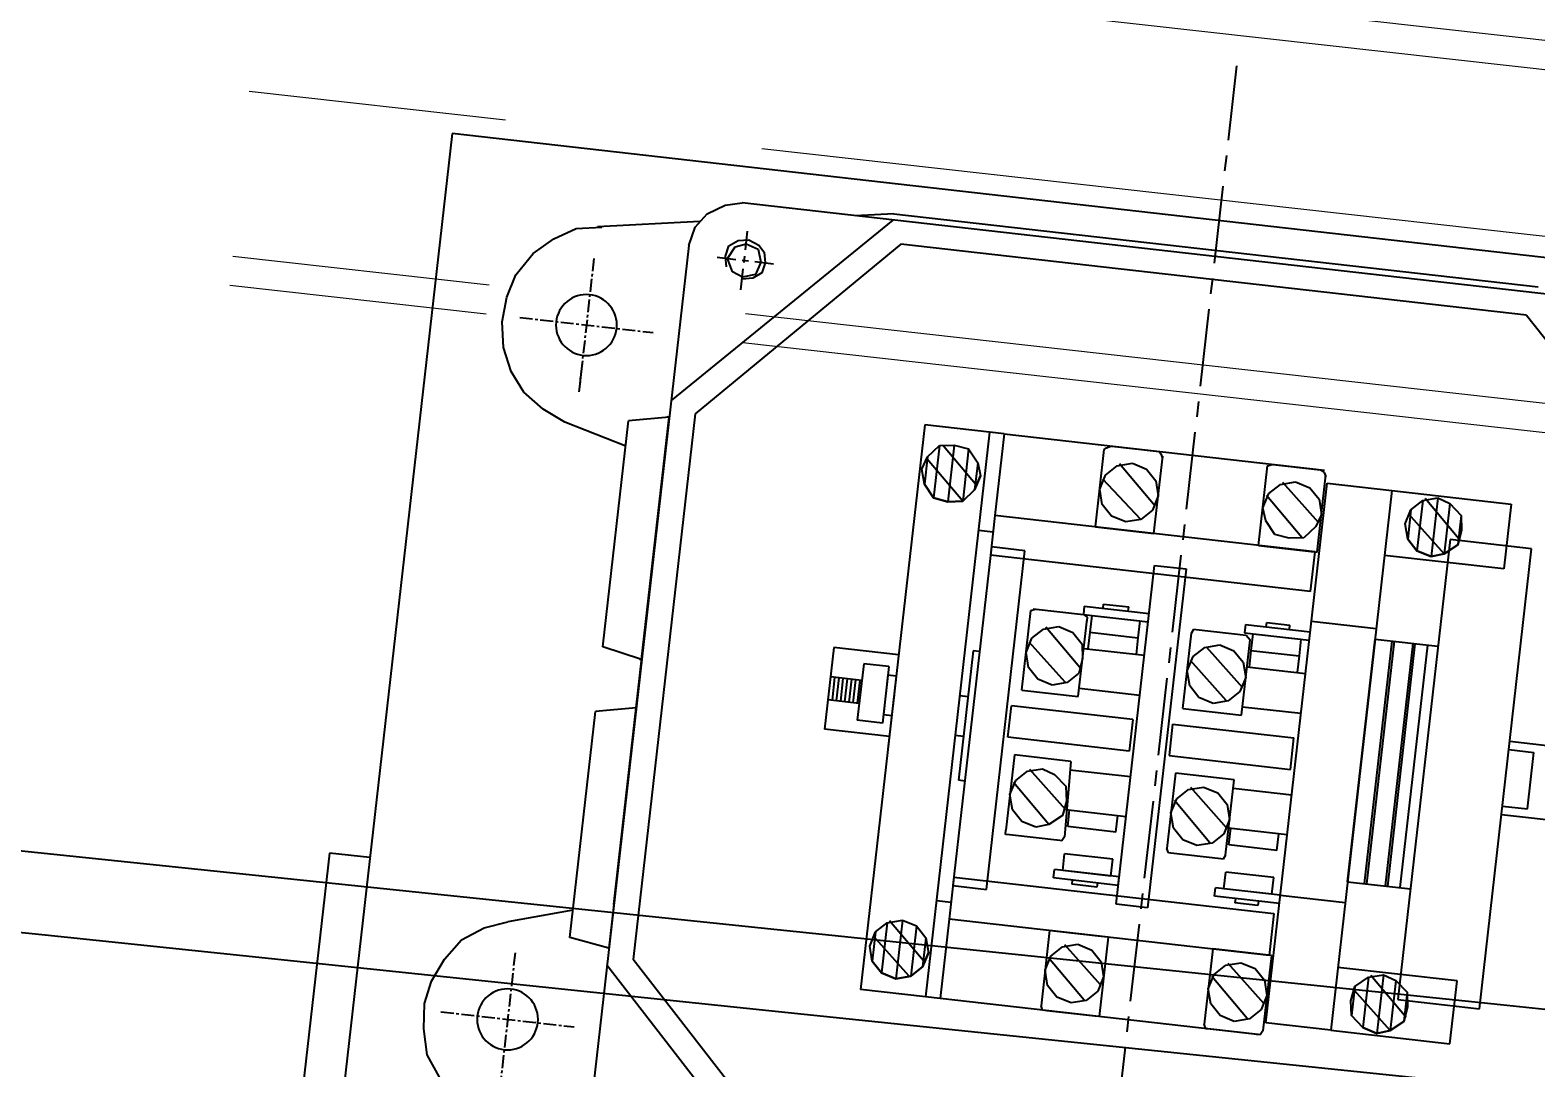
# Model space of a CAD drawing. Header units: millimetres. Extents: x -243837 to -5443, y 40 to 285140.
# Drawn here: x -117324 to -117138.8, y 111071.8 to 111199.6 of the extents above; entities that cross this region are included whole.
import ezdxf

# ---------------------------------------------------------------- set-up
doc = ezdxf.new("R2010")
doc.units = ezdxf.units.MM
doc.linetypes.add('CENTER', pattern=[50.8, 31.75, -6.35, 6.35, -6.35])
doc.linetypes.add('PHANTOM', pattern=[63.5, 31.75, -6.35, 6.35, -6.35, 6.35, -6.35])
doc.layers.add('0-45-GRID MARKS', color=6, linetype='Continuous')
doc.layers.add('PHANTAM', color=21, linetype='PHANTOM', lineweight=0)
doc.layers.add('R-OBJECT', color=2, linetype='Continuous', lineweight=20)
doc.styles.add('KA', font='romans.shx', dxfattribs={"width": 0.7})
doc.dimstyles.new('rakesh', dxfattribs={"dimscale": 160, "dimtxt": 2.5, "dimasz": 1, "dimexe": 0.8, "dimexo": 0.8, "dimgap": 1, "dimtad": 1, "dimdec": 0, "dimzin": 0, "dimdsep": 46, "dimtxsty": 'KA', "dimblk": 'OBLIQUE', "dimcen": 1.5, "dimclrd": 1, "dimclre": 1, "dimclrt": 2, "dimadec": 0, "dimazin": 0, "dimtfac": 1, "dimtdec": 0, "dimtmove": 0, "dimatfit": 2, "dimfxl": 0, "dimtolj": 1, "dimtzin": 0, "dimlwd": -1, "dimlwe": -1, "dimarcsym": 1})

# ---------------------------------------------------------------- blocks, each defined once
blk = doc.blocks.new('_Oblique')
at = {"color": 0, "linetype": 'ByBlock', "lineweight": -2}
blk.add_line((-0.5, -0.5), (0.5, 0.5), dxfattribs=at)
blk = doc.blocks.new('*D224')
at = {"layer": 'DEFPOINTS', "color": 0, "ltscale": 10, "transparency": 16777216}
for p in [(-106760.16, 129714.92), (-190510.55, 125814.78, -169.38), (-106760.16, 110177.28)]:
    blk.add_point(p, dxfattribs=at)
at = {"layer": 'R-OBJECT', "color": 1, "ltscale": 10, "transparency": 16777216}
for p, q in [((-190510.55, 125942.78), (-190510.55, 129906.92)), ((-106760.16, 110305.28), (-106760.16, 129906.92)), ((-190510.55, 129714.92), (-106760.16, 129714.92))]:
    blk.add_line(p, q, dxfattribs=at)
at = {"layer": 'R-OBJECT', "color": 1, "ltscale": 10, "transparency": 16777216, "xscale": 160, "yscale": 160, "zscale": 160, "rotation": 180}
blk.add_blockref('_Oblique', (-190510.55, 129714.92), dxfattribs=at)
at = {"layer": 'R-OBJECT', "color": 1, "ltscale": 10, "transparency": 16777216, "xscale": 160, "yscale": 160, "zscale": 160}
blk.add_blockref('_Oblique', (-106760.16, 129714.92), dxfattribs=at)
at = {"layer": 'R-OBJECT', "color": 2, "ltscale": 10, "transparency": 16777216, "insert": (-148635.36, 130179.68), "char_height": 400, "attachment_point": 5, "style": 'KA'}
blk.add_mtext('\\A1;83750 (HORIZONTAL PULLEY CRS.)', dxfattribs=at)
blk = doc.blocks.new('A$C1B806FF8')
at = {"layer": 'PHANTAM', "ltscale": 5}
for p, q in [((-4342.63, 1520.11, 0), (-8703.53, 2009.06, 0)), ((-4342.99, 1516.53, 0), (-8703.97, 2005.49, 0)), ((-4345.01, 1496.23, 0), (-8706.5, 1985.25, 0)), ((-4347.03, 1475.93, 0), (-8709.03, 1965, 0)), ((-4347.38, 1472.35, 0), (-8709.47, 1961.43, 0))]:
    blk.add_line(p, q, dxfattribs=at)
blk = doc.blocks.new('A$C19EB56C8')
at = {"color": 0}
for p, q in [((15.54, 187.57), (12.7, 186.79)), ((18.65, 187.83), (15.54, 187.57)), ((21.76, 187.31), (18.65, 187.83)), ((24.61, 186.02), (21.76, 187.31)), ((100.26, 187.31), (97.41, 186.02)), ((103.11, 187.83), (100.26, 187.31)), ((106.22, 187.57), (103.11, 187.83)), ((109.33, 186.79), (106.22, 187.57)), ((12.7, 186.79), (9.84, 184.98)), ((26.94, 184.21), (24.61, 186.02)), ((97.41, 186.02), (94.82, 184.21)), ((111.92, 184.98), (109.33, 186.79)), ((9.84, 184.98), (7.77, 182.65)), ((28.76, 181.61), (26.94, 184.21)), ((94.82, 184.21), (93.01, 181.61)), ((7.77, 182.65), (6.22, 180.06)), ((30.05, 178.77), (28.76, 181.61)), ((93.01, 181.61), (91.97, 178.77)), ((6.22, 180.06), (5.7, 176.95)), ((32.13, 170.99), (30.05, 178.77)), ((89.64, 170.99), (91.97, 178.77)), ((3.63, 165.03), (5.7, 177.47)), ((27.98, 166.07), (29.01, 170.99)), ((57, 170.99), (29.01, 170.99)), ((58.03, 166.07), (57, 170.99)), ((63.99, 166.07), (65.02, 170.99)), ((93.01, 170.99), (65.02, 170.99)), ((93.78, 166.07), (93.01, 170.99)), ((0.77, 141.45), (25.91, 166.07)), ((4.4, 165.55), (2.59, 164.25)), ((6.73, 166.07), (4.4, 165.55)), ((6.73, 166.07), (115.03, 166.07)), ((27.98, 166.07), (27.98, 166.33)), ((58.03, 166.07), (27.98, 166.07)), ((88.35, 166.07), (33.42, 166.07)), ((58.03, 166.07), (58.03, 166.33)), ((63.99, 166.07), (93.78, 166.07)), ((93.78, 166.07), (93.78, 166.33)), ((121.25, 141.45), (95.86, 166.07)), ((2.59, 164.25), (1.29, 162.18)), ((1.29, 162.18), (0.77, 160.11)), ((3.63, 140.16), (27.2, 162.96)), ((7.51, 161.41), (6.22, 161.15)), ((8.81, 161.15), (7.51, 161.41)), ((27.2, 162.96), (94.82, 162.96)), ((118.14, 140.16), (94.82, 162.96)), ((0.77, 43.01), (0.77, 160.11)), ((5.44, 160.11), (5.18, 158.82)), ((6.22, 161.15), (5.44, 160.11)), ((6.22, 160.37), (5.7, 159.07)), ((7.77, 161.15), (6.22, 160.37)), ((9.33, 160.37), (7.77, 161.15)), ((9.84, 159.07), (9.33, 160.37)), ((5.18, 158.82), (5.7, 157.52)), ((5.7, 159.07), (6.22, 157.52)), ((5.7, 157.52), (6.47, 156.74)), ((6.22, 157.52), (7.77, 157)), ((7.77, 157), (9.33, 157.52)), ((9.06, 156.74), (9.84, 157.78)), ((9.33, 157.52), (9.84, 159.07)), ((9.84, 157.78), (10.1, 159.07)), ((6.47, 156.74), (7.77, 156.49)), ((7.77, 156.49), (9.06, 156.74)), ((0, 141.45), (0.77, 146.12)), ((53.89, 142.75), (63.99, 142.75)), ((53.89, 134.72), (53.89, 142.75)), ((57.52, 142.75), (60.36, 142.75)), ((57.52, 138.87), (57.52, 142.75)), ((60.36, 138.87), (60.36, 142.75)), ((63.99, 134.72), (63.99, 142.75)), ((0, 141.45), (0, 61.66)), ((57.52, 142.23), (60.36, 142.23)), ((57.52, 141.72), (60.36, 141.72)), ((57.52, 141.2), (60.36, 141.2)), ((3.63, 62.69), (3.63, 140.16)), ((57.52, 140.68), (60.36, 140.68)), ((57.52, 140.16), (60.36, 140.16)), ((57.52, 139.64), (60.36, 139.64)), ((57.52, 139.12), (60.36, 139.12)), ((55.44, 138.87), (62.44, 138.87)), ((55.44, 135.76), (55.44, 138.87)), ((62.44, 135.76), (62.44, 138.87)), ((55.44, 135.76), (62.44, 135.76)), ((56.48, 135.76), (61.4, 135.76)), ((56.48, 135.76), (56.48, 134.72)), ((61.4, 135.76), (61.4, 134.72)), ((25.39, 126.69), (25.39, 134.72)), ((25.39, 134.72), (95.34, 134.72)), ((29.27, 133.94), (27.72, 132.65)), ((29.27, 133.94), (27.72, 132.65)), ((30.83, 134.46), (29.27, 133.94)), ((30.83, 134.46), (29.27, 133.94)), ((29.27, 133.94), (32.64, 133.94)), ((29.27, 133.94), (32.64, 133.94)), ((34.2, 129.02), (29.53, 133.94)), ((32.64, 133.94), (30.83, 134.46)), ((32.64, 133.94), (34.2, 132.65)), ((34.2, 132.65), (32.64, 133.94)), ((55.44, 134.72), (65.55, 134.72)), ((58.81, 134.72), (61.92, 134.72)), ((88.09, 133.69), (86.79, 132.39)), ((88.09, 133.69), (86.79, 132.39)), ((89.9, 134.2), (88.09, 133.69)), ((89.9, 134.2), (88.09, 133.69)), ((88.09, 133.69), (91.71, 133.69)), ((88.09, 133.69), (91.71, 133.69)), ((93.01, 129.02), (88.6, 133.94)), ((91.71, 133.69), (89.9, 134.2)), ((91.71, 133.69), (93.01, 132.39)), ((93.01, 132.39), (91.71, 133.69)), ((95.34, 126.69), (95.34, 134.72)), ((27.72, 132.65), (27.46, 130.83)), ((27.72, 132.65), (27.46, 130.83)), ((27.72, 132.65), (34.2, 132.65)), ((27.72, 132.65), (34.2, 132.65)), ((32.13, 127.46), (27.72, 132.13)), ((34.2, 132.65), (34.46, 130.83)), ((34.46, 130.83), (34.2, 132.65)), ((86.79, 132.39), (86.27, 130.58)), ((86.79, 132.39), (86.27, 130.58)), ((91.19, 127.21), (86.53, 132.13)), ((86.79, 132.39), (93.01, 132.39)), ((86.79, 132.39), (93.01, 132.39)), ((93.01, 132.39), (93.53, 130.58)), ((93.53, 130.58), (93.01, 132.39)), ((27.46, 130.83), (34.46, 130.83)), ((27.46, 130.83), (27.72, 129.02)), ((27.46, 130.83), (34.46, 130.83)), ((27.46, 130.83), (27.72, 129.02)), ((34.46, 130.83), (34.2, 129.02)), ((34.2, 129.02), (34.46, 130.83)), ((86.27, 130.58), (93.53, 130.58)), ((86.27, 130.58), (86.79, 128.76)), ((86.27, 130.58), (93.53, 130.58)), ((86.27, 130.58), (86.79, 128.76)), ((93.53, 130.58), (93.01, 128.76)), ((93.01, 128.76), (93.53, 130.58)), ((27.72, 129.02), (34.2, 129.02)), ((27.72, 129.02), (29.27, 127.72)), ((27.72, 129.02), (34.2, 129.02)), ((27.72, 129.02), (29.27, 127.72)), ((34.2, 129.02), (32.64, 127.72)), ((32.64, 127.72), (34.2, 129.02)), ((86.79, 128.76), (93.01, 128.76)), ((86.79, 128.76), (88.09, 127.46)), ((86.79, 128.76), (93.01, 128.76)), ((86.79, 128.76), (88.09, 127.46)), ((93.01, 128.76), (91.71, 127.46)), ((91.71, 127.46), (93.01, 128.76)), ((25.39, 126.69), (95.34, 126.69)), ((25.39, 124.88), (25.39, 126.69)), ((29.27, 127.72), (32.64, 127.72)), ((29.27, 127.72), (32.64, 127.72)), ((29.27, 127.72), (30.83, 127.21)), ((32.64, 127.72), (30.83, 127.21)), ((30.83, 127.21), (32.64, 127.72)), ((37.56, 124.88), (37.56, 126.69)), ((58.03, 125.65), (58.03, 126.69)), ((62.96, 125.65), (62.96, 126.69)), ((83.42, 124.88), (83.42, 126.69)), ((88.09, 127.46), (91.71, 127.46)), ((88.09, 127.46), (91.71, 127.46)), ((88.09, 127.46), (89.9, 126.95)), ((91.71, 127.46), (89.9, 126.95)), ((89.9, 126.95), (91.71, 127.46)), ((95.34, 124.88), (95.34, 126.69)), ((25.39, 124.88), (25.39, 85.24)), ((25.39, 124.88), (35.49, 124.88)), ((35.49, 85.24), (35.49, 124.88)), ((35.49, 124.88), (40.42, 124.88)), ((39.38, 124.88), (81.35, 124.88)), ((39.38, 120.73), (39.38, 124.88)), ((40.42, 85.24), (40.42, 124.88)), ((52.33, 125.65), (68.39, 125.65)), ((52.33, 124.88), (52.33, 125.65)), ((68.39, 124.88), (68.39, 125.65)), ((80.31, 124.88), (80.31, 85.24)), ((80.31, 124.88), (85.49, 124.88)), ((81.35, 124.88), (81.35, 120.73)), ((85.49, 85.24), (85.49, 124.88)), ((85.49, 124.88), (95.34, 124.88)), ((95.34, 85.24), (95.34, 124.88)), ((81.35, 120.73), (39.38, 120.73)), ((46.63, 119.17), (46.37, 118.66)), ((46.37, 118.92), (46.37, 112.7)), ((56.48, 119.17), (46.63, 119.17)), ((50, 118.66), (48.71, 117.36)), ((50, 118.66), (48.71, 117.36)), ((51.81, 119.17), (50, 118.66)), ((51.81, 119.17), (50, 118.66)), ((54.92, 114), (50.52, 118.92)), ((53.63, 118.66), (51.81, 119.17)), ((53.63, 118.66), (51.81, 119.17)), ((54.92, 117.36), (53.63, 118.66)), ((54.92, 117.36), (53.63, 118.66)), ((56.48, 119.17), (56.48, 112.18)), ((58.55, 105.19), (58.55, 120.21)), ((62.44, 120.21), (58.55, 120.21)), ((62.44, 105.19), (62.44, 120.21)), ((64.51, 119.17), (73.83, 119.17)), ((64.51, 112.18), (64.51, 119.17)), ((67.62, 118.66), (66.33, 117.36)), ((69.43, 119.17), (67.62, 118.66)), ((72.54, 114), (67.88, 118.92)), ((71.25, 118.66), (69.43, 119.17)), ((72.54, 117.36), (71.25, 118.66)), ((74.35, 119.17), (73.83, 119.17)), ((74.35, 118.66), (74.35, 119.17)), ((74.35, 112.44), (74.35, 118.66)), ((48.71, 117.36), (48.19, 115.55)), ((48.71, 117.36), (48.19, 115.55)), ((53.11, 112.18), (48.45, 117.1)), ((55.44, 115.55), (54.92, 117.36)), ((55.44, 115.55), (54.92, 117.36)), ((66.33, 117.36), (65.81, 115.55)), ((70.47, 112.18), (66.06, 117.1)), ((73.06, 115.55), (72.54, 117.36)), ((48.19, 115.55), (48.71, 113.73)), ((48.19, 115.55), (48.71, 113.73)), ((54.92, 113.73), (55.44, 115.55)), ((54.92, 113.73), (55.44, 115.55)), ((65.81, 115.55), (66.33, 114)), ((72.54, 114), (73.06, 115.55)), ((48.71, 113.73), (50, 112.44)), ((48.71, 113.73), (50, 112.44)), ((53.63, 112.44), (54.92, 113.73)), ((53.63, 112.44), (54.92, 113.73)), ((66.33, 114), (67.62, 112.44)), ((71.25, 112.44), (72.54, 114)), ((25.65, 112.18), (25.39, 111.66)), ((25.39, 111.92), (25.39, 105.7)), ((25.91, 112.44), (25.65, 112.18)), ((35.49, 112.44), (25.91, 112.44)), ((29.01, 111.92), (27.72, 110.63)), ((29.01, 111.92), (27.72, 110.63)), ((30.83, 112.44), (29.01, 111.92)), ((30.83, 112.44), (29.01, 111.92)), ((33.94, 107), (29.53, 112.18)), ((32.64, 111.92), (30.83, 112.44)), ((32.64, 111.92), (30.83, 112.44)), ((33.94, 110.63), (32.64, 111.92)), ((33.94, 110.63), (32.64, 111.92)), ((35.49, 112.44), (35.49, 105.19)), ((45.34, 112.7), (45.34, 104.67)), ((45.34, 112.7), (46.37, 112.7)), ((46.37, 112.7), (46.63, 112.18)), ((46.37, 112.7), (46.37, 104.67)), ((46.37, 111.66), (46.37, 105.7)), ((46.37, 111.66), (48.45, 111.66)), ((46.63, 112.18), (47.15, 112.18)), ((56.48, 112.18), (46.89, 112.18)), ((48.45, 111.66), (50.52, 111.66)), ((48.45, 111.66), (48.45, 105.7)), ((48.45, 111.66), (48.45, 105.7)), ((50, 112.44), (51.81, 112.18)), ((50, 112.44), (51.81, 112.18)), ((50.52, 112.18), (50.52, 104.67)), ((51.81, 112.18), (53.63, 112.44)), ((51.81, 112.18), (53.63, 112.44)), ((55.44, 112.18), (55.44, 104.67)), ((64.51, 112.18), (73.83, 111.92)), ((65.55, 112.18), (65.55, 104.67)), ((67.62, 112.44), (69.43, 112.18)), ((69.43, 112.18), (71.25, 112.44)), ((70.47, 112.18), (70.47, 104.67)), ((72.54, 111.66), (70.47, 111.66)), ((72.54, 105.7), (72.54, 111.66)), ((73.83, 111.92), (74.35, 112.18)), ((74.35, 112.18), (74.35, 112.7)), ((77.98, 111.66), (75.91, 111.66)), ((75.91, 105.7), (75.91, 111.66)), ((77.98, 104.67), (77.98, 112.7)), ((79.02, 112.7), (77.98, 112.7)), ((77.98, 105.7), (77.98, 111.66)), ((79.02, 104.67), (79.02, 112.7)), ((85.49, 112.44), (94.82, 112.44)), ((85.49, 105.19), (85.49, 112.44)), ((85.49, 111.92), (85.49, 105.7)), ((88.6, 111.92), (87.31, 110.63)), ((90.42, 112.44), (88.6, 111.92)), ((93.53, 107.26), (88.86, 112.18)), ((92.23, 111.92), (90.42, 112.44)), ((93.53, 110.63), (92.23, 111.92)), ((95.34, 112.18), (94.82, 112.44)), ((95.34, 111.66), (95.34, 112.18)), ((95.34, 105.7), (95.34, 111.66)), ((27.72, 110.63), (27.2, 108.81)), ((27.72, 110.63), (27.2, 108.81)), ((32.13, 105.44), (27.46, 110.37)), ((34.46, 108.81), (33.94, 110.63)), ((34.46, 108.81), (33.94, 110.63)), ((44.82, 110.37), (44.82, 107.26)), ((45.34, 110.37), (44.82, 110.37)), ((79.02, 110.37), (79.54, 110.37)), ((79.54, 107.26), (79.54, 110.37)), ((87.31, 110.63), (86.79, 108.81)), ((91.45, 105.44), (87.05, 110.37)), ((94.05, 108.81), (93.53, 110.63)), ((27.2, 108.81), (27.72, 107)), ((27.2, 108.81), (27.72, 107)), ((33.94, 107), (34.46, 108.81)), ((33.94, 107), (34.46, 108.81)), ((86.79, 108.81), (87.31, 107)), ((93.53, 107), (94.05, 108.81)), ((25.39, 105.7), (25.65, 105.44)), ((27.72, 107), (29.01, 105.7)), ((27.72, 107), (29.01, 105.7)), ((29.01, 105.7), (30.83, 105.19)), ((29.01, 105.7), (30.83, 105.19)), ((30.83, 105.19), (32.64, 105.7)), ((30.83, 105.19), (32.64, 105.7)), ((32.64, 105.7), (33.94, 107)), ((32.64, 105.7), (33.94, 107)), ((45.34, 107.26), (44.82, 107.26)), ((46.37, 105.7), (48.45, 105.7)), ((48.45, 105.7), (50.52, 105.7)), ((72.54, 105.7), (70.47, 105.7)), ((77.98, 105.7), (75.91, 105.7)), ((79.02, 107.26), (79.54, 107.26)), ((87.31, 107), (88.6, 105.7)), ((88.6, 105.7), (90.42, 105.19)), ((90.42, 105.19), (92.23, 105.7)), ((92.23, 105.7), (93.53, 107)), ((95.34, 105.19), (95.34, 105.7)), ((25.65, 105.44), (26.16, 105.19)), ((35.49, 105.19), (25.91, 105.19)), ((39.38, 104.67), (39.38, 100.78)), ((81.35, 104.67), (39.38, 104.67)), ((58.55, 105.19), (62.44, 105.19)), ((79.02, 104.67), (77.98, 104.67)), ((81.35, 100.78), (81.35, 104.67)), ((85.49, 105.19), (95.34, 105.19)), ((39.38, 100.78), (81.35, 100.78)), ((58.55, 100.26), (58.55, 85.24)), ((58.55, 100.26), (62.44, 100.26)), ((62.44, 100.26), (62.44, 85.24)), ((47.15, 99.23), (46.63, 98.97)), ((46.63, 98.97), (46.63, 98.71)), ((46.63, 98.71), (46.63, 92.49)), ((56.48, 99.23), (47.15, 99.23)), ((50, 98.71), (48.71, 97.41)), ((50, 98.71), (48.71, 97.41)), ((51.81, 99.23), (50, 98.71)), ((51.81, 99.23), (50, 98.71)), ((54.92, 94.05), (50.52, 98.97)), ((53.63, 98.71), (51.81, 99.23)), ((53.63, 98.71), (51.81, 99.23)), ((54.92, 97.41), (53.63, 98.71)), ((54.92, 97.41), (53.63, 98.71)), ((56.48, 99.23), (56.48, 91.97)), ((64.51, 99.23), (73.83, 99.23)), ((64.51, 91.97), (64.51, 99.23)), ((67.62, 98.71), (66.33, 97.41)), ((69.43, 99.23), (67.62, 98.71)), ((72.54, 94.05), (67.88, 98.97)), ((71.25, 98.71), (69.43, 99.23)), ((72.54, 97.41), (71.25, 98.71)), ((74.35, 98.97), (73.83, 99.23)), ((74.35, 98.71), (74.35, 98.97)), ((74.35, 92.49), (74.35, 98.71)), ((48.71, 97.41), (48.19, 95.6)), ((48.71, 97.41), (48.19, 95.6)), ((53.11, 92.23), (48.71, 97.15)), ((55.44, 95.6), (54.92, 97.41)), ((55.44, 95.6), (54.92, 97.41)), ((66.33, 97.41), (65.81, 95.6)), ((70.47, 92.23), (66.06, 97.15)), ((73.06, 95.6), (72.54, 97.41)), ((48.19, 95.6), (48.71, 93.79)), ((48.19, 95.6), (48.71, 93.79)), ((54.92, 93.79), (55.44, 95.6)), ((54.92, 93.79), (55.44, 95.6)), ((65.81, 95.6), (66.33, 93.79)), ((72.54, 93.79), (73.06, 95.6)), ((45.34, 92.75), (45.34, 84.72)), ((45.34, 92.75), (46.37, 92.75)), ((46.37, 92.75), (46.37, 84.72)), ((48.71, 93.79), (50, 92.49)), ((48.71, 93.79), (50, 92.49)), ((53.63, 92.49), (54.92, 93.79)), ((53.63, 92.49), (54.92, 93.79)), ((66.33, 93.79), (67.62, 92.49)), ((71.25, 92.49), (72.54, 93.79)), ((74.35, 92.23), (74.35, 92.75)), ((77.98, 84.72), (77.98, 92.75)), ((79.02, 92.75), (77.98, 92.75)), ((79.02, 84.72), (79.02, 92.75)), ((25.65, 92.23), (25.39, 91.71)), ((25.39, 91.97), (25.39, 85.76)), ((35.49, 92.23), (25.65, 92.23)), ((29.01, 91.71), (27.72, 90.42)), ((29.01, 91.71), (27.72, 90.42)), ((30.83, 92.23), (29.01, 91.71)), ((30.83, 92.23), (29.01, 91.71)), ((33.94, 87.05), (29.27, 91.97)), ((32.38, 91.71), (30.83, 92.23)), ((32.38, 91.71), (30.83, 92.23)), ((33.94, 90.42), (32.38, 91.71)), ((33.94, 90.42), (32.38, 91.71)), ((35.49, 92.23), (35.49, 84.98)), ((46.37, 91.71), (46.37, 85.76)), ((46.37, 91.71), (48.45, 91.71)), ((46.63, 92.49), (46.89, 92.23)), ((46.89, 92.23), (47.15, 91.97)), ((56.48, 91.97), (47.15, 91.97)), ((48.45, 91.71), (48.45, 85.76)), ((48.45, 91.71), (50.52, 91.71)), ((48.45, 91.71), (48.45, 85.76)), ((50, 92.49), (51.81, 91.97)), ((50, 92.49), (51.81, 91.97)), ((50.52, 91.97), (50.52, 84.72)), ((51.81, 91.97), (53.63, 92.49)), ((51.81, 91.97), (53.63, 92.49)), ((55.44, 91.97), (55.44, 84.72)), ((73.83, 91.97), (64.51, 91.97)), ((65.55, 91.97), (65.55, 84.72)), ((67.62, 92.49), (69.43, 91.97)), ((69.43, 91.97), (71.25, 92.49)), ((70.47, 91.97), (70.47, 84.72)), ((72.54, 91.71), (70.47, 91.71)), ((72.54, 85.76), (72.54, 91.71)), ((73.83, 91.97), (74.35, 92.23)), ((77.98, 91.71), (75.91, 91.71)), ((75.91, 85.76), (75.91, 91.71)), ((77.98, 85.76), (77.98, 91.71)), ((85.49, 92.23), (94.82, 92.23)), ((85.49, 84.98), (85.49, 92.23)), ((88.6, 91.71), (87.31, 90.42)), ((90.42, 92.23), (88.6, 91.71)), ((93.53, 87.05), (88.86, 91.97)), ((92.23, 91.71), (90.42, 92.23)), ((93.53, 90.42), (92.23, 91.71)), ((95.34, 91.97), (94.82, 92.23)), ((95.34, 91.71), (95.34, 91.97)), ((95.34, 85.49), (95.34, 91.71)), ((27.72, 90.42), (27.2, 88.6)), ((27.72, 90.42), (27.2, 88.6)), ((31.86, 85.24), (27.46, 90.16)), ((34.2, 88.6), (33.94, 90.42)), ((34.2, 88.6), (33.94, 90.42)), ((44.82, 90.16), (44.82, 87.31)), ((45.34, 90.16), (44.82, 90.16)), ((79.02, 90.16), (79.54, 90.16)), ((79.54, 87.31), (79.54, 90.16)), ((87.31, 90.42), (86.79, 88.6)), ((91.45, 85.24), (87.05, 90.16)), ((94.05, 88.6), (93.53, 90.42)), ((27.2, 88.6), (27.72, 86.79)), ((27.2, 88.6), (27.72, 86.79)), ((33.94, 86.79), (34.2, 88.6)), ((33.94, 86.79), (34.2, 88.6)), ((45.34, 87.31), (44.82, 87.31)), ((79.02, 87.31), (79.54, 87.31)), ((86.79, 88.6), (87.31, 86.79)), ((93.53, 86.79), (94.05, 88.6)), ((25.39, 85.76), (25.65, 85.24)), ((25.65, 85.24), (26.16, 84.98)), ((27.72, 86.79), (29.01, 85.49)), ((27.72, 86.79), (29.01, 85.49)), ((29.01, 85.49), (30.83, 84.98)), ((29.01, 85.49), (30.83, 84.98)), ((30.83, 84.98), (32.38, 85.49)), ((30.83, 84.98), (32.38, 85.49)), ((32.38, 85.49), (33.94, 86.79)), ((32.38, 85.49), (33.94, 86.79)), ((40.42, 85.24), (35.49, 85.24)), ((46.37, 85.76), (48.45, 85.76)), ((48.45, 85.76), (50.52, 85.76)), ((62.44, 85.24), (58.55, 85.24)), ((72.54, 85.76), (70.47, 85.76)), ((77.98, 85.76), (75.91, 85.76)), ((80.31, 85.24), (85.49, 85.24)), ((87.31, 86.79), (88.6, 85.49)), ((88.6, 85.49), (90.42, 84.98)), ((90.42, 84.98), (92.23, 85.49)), ((92.23, 85.49), (93.53, 86.79)), ((94.82, 84.98), (95.34, 85.24)), ((95.34, 85.24), (95.34, 85.76)), ((35.49, 84.98), (25.91, 84.98)), ((26.94, 84.72), (26.94, 76.69)), ((93.78, 84.72), (26.94, 84.72)), ((44.04, 84.72), (44.04, 76.69)), ((77.98, 84.72), (77.98, 76.69)), ((85.49, 84.98), (94.82, 84.98)), ((93.78, 76.69), (93.78, 84.72)), ((26.94, 76.69), (93.78, 76.69)), ((26.94, 76.69), (26.94, 61.92)), ((34.97, 61.92), (34.97, 76.69)), ((45.34, 76.69), (75.39, 76.69)), ((45.34, 76.69), (75.39, 76.69)), ((75.39, 76.69), (45.34, 76.69)), ((45.34, 76.69), (75.39, 76.69)), ((75.39, 76.69), (45.34, 76.69)), ((45.34, 76.69), (45.34, 68.91)), ((75.39, 76.69), (75.39, 68.91)), ((86.01, 61.92), (86.01, 76.69)), ((93.78, 76.69), (93.78, 61.92)), ((30.83, 74.62), (29.01, 74.1)), ((30.83, 74.62), (29.01, 74.1)), ((33.94, 69.43), (29.53, 74.35)), ((32.64, 74.1), (30.83, 74.62)), ((45.34, 74.62), (75.39, 74.62)), ((45.34, 74.35), (75.39, 74.35)), ((88.09, 74.35), (86.79, 72.8)), ((88.09, 74.35), (86.79, 72.8)), ((89.9, 74.62), (88.09, 74.35)), ((89.9, 74.62), (88.09, 74.35)), ((88.09, 74.35), (91.71, 74.35)), ((88.09, 74.35), (91.71, 74.35)), ((93.01, 69.43), (88.6, 74.35)), ((91.71, 74.35), (89.9, 74.62)), ((91.71, 74.35), (93.01, 72.8)), ((93.01, 72.8), (91.71, 74.35)), ((27.72, 72.8), (27.2, 70.99)), ((27.72, 72.8), (27.2, 70.99)), ((32.13, 67.62), (27.46, 72.54)), ((29.01, 74.1), (27.72, 72.8)), ((29.01, 74.1), (27.72, 72.8)), ((27.72, 72.8), (33.94, 72.8)), ((27.72, 72.8), (33.94, 72.8)), ((29.01, 74.1), (32.64, 74.1)), ((29.01, 74.1), (32.64, 74.1)), ((32.64, 74.1), (33.94, 72.8)), ((33.94, 72.8), (32.64, 74.1)), ((33.94, 72.8), (34.46, 70.99)), ((34.46, 70.99), (33.94, 72.8)), ((86.79, 72.8), (86.27, 70.99)), ((86.79, 72.8), (86.27, 70.99)), ((91.19, 67.62), (86.53, 72.54)), ((86.79, 72.8), (93.01, 72.8)), ((86.79, 72.8), (93.01, 72.8)), ((93.01, 72.8), (93.53, 70.99)), ((93.53, 70.99), (93.01, 72.8)), ((27.2, 70.99), (34.46, 70.99)), ((27.2, 70.99), (27.72, 69.43)), ((27.2, 70.99), (34.46, 70.99)), ((27.2, 70.99), (27.72, 69.43)), ((34.46, 70.99), (33.94, 69.43)), ((33.94, 69.43), (34.46, 70.99)), ((45.34, 72.02), (75.39, 72.02)), ((45.34, 71.76), (75.39, 71.76)), ((86.27, 70.99), (93.53, 70.99)), ((86.27, 70.99), (86.79, 69.43)), ((86.27, 70.99), (93.53, 70.99)), ((86.27, 70.99), (86.79, 69.43)), ((93.53, 70.99), (93.01, 69.43)), ((93.01, 69.43), (93.53, 70.99)), ((27.72, 69.43), (33.94, 69.43)), ((27.72, 69.43), (29.01, 67.88)), ((27.72, 69.43), (33.94, 69.43)), ((27.72, 69.43), (29.01, 67.88)), ((32.13, 68.91), (89.12, 68.91)), ((32.13, 58.81), (32.13, 68.91)), ((33.94, 69.43), (32.64, 67.88)), ((32.64, 67.88), (33.94, 69.43)), ((45.34, 70.21), (75.39, 70.21)), ((86.79, 69.43), (93.01, 69.43)), ((86.79, 69.43), (88.09, 67.88)), ((86.79, 69.43), (93.01, 69.43)), ((86.79, 69.43), (88.09, 67.88)), ((89.12, 68.91), (89.12, 58.81)), ((93.01, 69.43), (91.71, 67.88)), ((91.71, 67.88), (93.01, 69.43)), ((29.01, 67.88), (32.64, 67.88)), ((29.01, 67.88), (32.64, 67.88)), ((29.01, 67.88), (30.83, 67.62)), ((32.64, 67.88), (30.83, 67.62)), ((30.83, 67.62), (32.64, 67.88)), ((88.09, 67.88), (91.71, 67.88)), ((88.09, 67.88), (91.71, 67.88)), ((88.09, 67.88), (89.9, 67.62)), ((91.71, 67.88), (89.9, 67.62)), ((89.9, 67.62), (91.71, 67.88)), ((3.63, 62.69), (26.16, 40.16)), ((26.94, 61.92), (34.97, 61.92)), ((93.78, 61.92), (86.01, 61.92)), ((89.12, 58.81), (32.13, 58.81)), ((55.96, 58.81), (55.96, 45.59)), ((57, 58.81), (57, 55.7)), ((63.99, 58.81), (63.99, 55.7)), ((65.02, 58.81), (65.02, 45.59)), ((63.99, 55.7), (57, 55.7))]:
    blk.add_line(p, q, dxfattribs=at)
at = {"color": 1, "linetype": 'CENTER', "ltscale": 0.05}
for p, q in [((17.87, 185.72), (17.87, 169.21)), ((103.89, 185.72), (103.89, 169.21)), ((9.62, 177.47), (26.13, 177.47)), ((95.63, 177.47), (112.14, 177.47))]:
    blk.add_line(p, q, dxfattribs=at)
at = {"color": 1}
for p, q in [((22.54, 177.47), (25.13, 177.47)), ((7.77, 162.44), (7.77, 160.11)), ((7.77, 159.33), (7.77, 158.55)), ((6.47, 159.07), (4.14, 159.07)), ((8.03, 159.07), (7.25, 159.07)), ((7.77, 157.78), (7.77, 155.45)), ((11.4, 159.07), (8.81, 159.07))]:
    blk.add_line(p, q, dxfattribs=at)
for centre in [(17.87, 177.47), (103.89, 177.47)]:
    blk.add_circle(centre, 3.75)
blk = doc.blocks.new('A$C0D930AAD')
at = {"color": 1, "linetype": 'CENTER', "ltscale": 0.3}
blk.add_line((119.1, -132.99), (119.1, 363.9), dxfattribs=at)
at = {"color": 4}
for p, q in [((24.1, 344.7), (214.1, 344.7)), ((214.1, 344.7), (214.1, 0)), ((219.1, 255), (219.1, 5))]:
    blk.add_line(p, q, dxfattribs=at)
at = {"color": 3}
blk.add_line((214.1, 255), (219.1, 255), dxfattribs=at)
at = {"rotation": 270}
blk.add_blockref('A$C19EB56C8', (17.55, 341.02), dxfattribs=at)
blk = doc.blocks.new('A$C7A4F4B06')
at = {"color": 3}
blk.add_blockref('A$C0D930AAD', (-744.11, 0, -0.04), dxfattribs=at)
blk = doc.blocks.new('*D267')
at = {"layer": 'DEFPOINTS', "color": 0, "ltscale": 10, "transparency": 16777216}
for p in [(-99129.86, 285140.02), (-118071.56, 111168.15)]:
    blk.add_point(p, dxfattribs=at)
at = {"layer": 'R-OBJECT', "color": 1, "ltscale": 10, "transparency": 16777216}
blk.add_line((-117727.56, 114327.71), (-118071.56, 111168.15), dxfattribs=at)
at = {"layer": 'R-OBJECT', "color": 1, "ltscale": 10, "transparency": 16777216, "xscale": 160, "yscale": 160, "zscale": 160, "rotation": 263.7862272517605}
blk.add_blockref('_Oblique', (-118071.56, 111168.15), dxfattribs=at)
at = {"layer": 'R-OBJECT', "color": 2, "ltscale": 10, "transparency": 16777216, "insert": (-118199.45, 113319.53), "char_height": 400, "attachment_point": 5, "rotation": 83.7862, "style": 'KA'}
blk.add_mtext('\\A1;R175000', dxfattribs=at)

msp = doc.modelspace()

# ---------------------------------------------------------------- linework, layer by layer
at = {"layer": '0-45-GRID MARKS'}
for radius in [174990, 175000, 175440, 175450]:
    msp.add_arc((-99129.86, 285140.02), radius, 257.5, 265, dxfattribs=at)

# ---------------------------------------------------------------- block references
at = {"color": 6, "xscale": -1, "rotation": 353.5219182454254}
msp.add_blockref('A$C7A4F4B06', (-117837.62, 110904.13, -199.08), dxfattribs=at)
at = {"layer": 'R-OBJECT', "ltscale": 10}
msp.add_blockref('A$C1B806FF8', (-112100.16, 109600.28), dxfattribs=at)

# ---------------------------------------------------------------- dimensions: what is measured, and where the dimension line sits
dim = msp.add_radius_dim(center=(-99129.86, 285140.02), mpoint=(-118071.56, 111168.15), dimstyle='rakesh', override={"dimexe": 1.2, "dimatfit": 3, "dimfxl": 0.18}, dxfattribs=at)
dim.commit()
dim.dimension.update_dxf_attribs({"geometry": '*D267', "text_midpoint": (-117841.57, 113280.56), "dimtype": 164})
dim = msp.add_linear_dim(base=(-106760.16, 129714.92), p1=(-190510.55, 125814.78, -169.38), p2=(-106760.16, 110177.28), text='<> (HORIZONTAL PULLEY CRS.)', dimstyle='rakesh', override={"dimexe": 1.2, "dimfxl": 0.18}, dxfattribs=at)
dim.commit()
dim.dimension.update_dxf_attribs({"geometry": '*D224', "text_midpoint": (-148635.36, 130179.68)})

doc.saveas('drawing.dxf')
